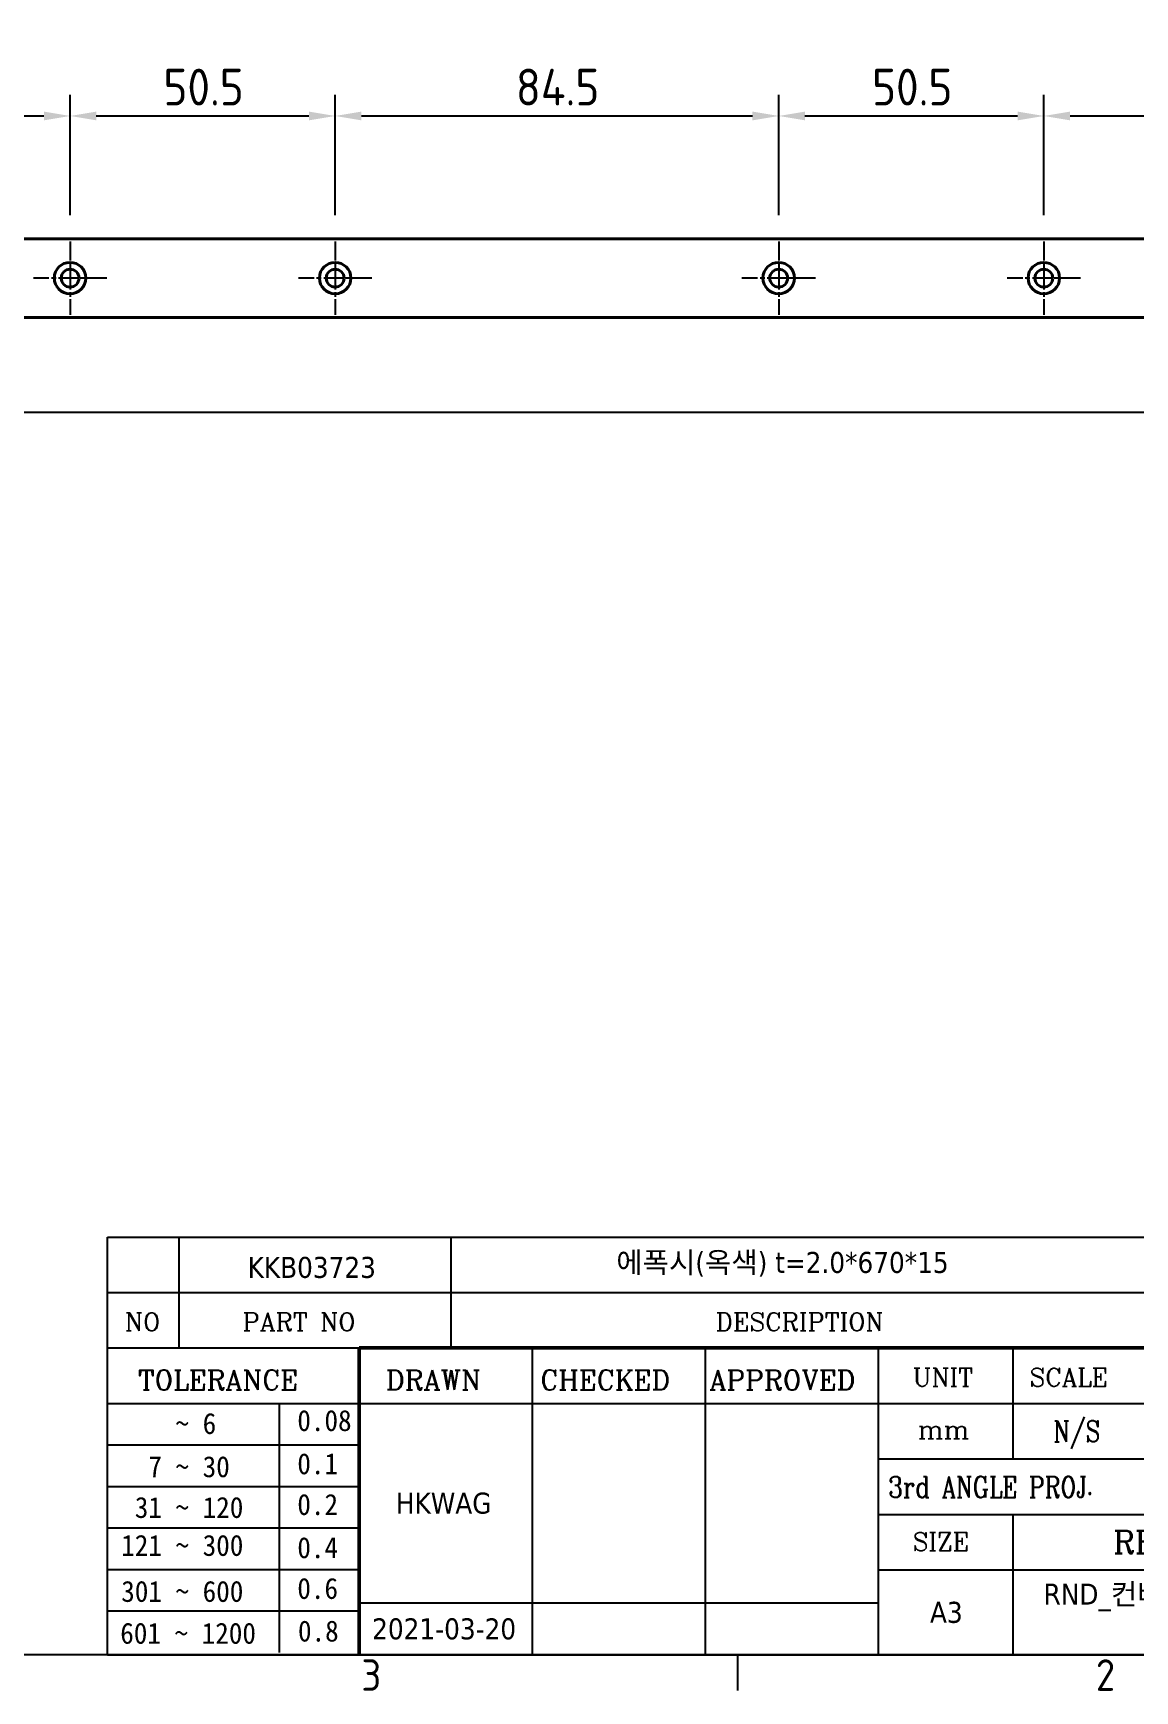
# Model space of a CAD drawing. Header units: millimetres. Extents: x 0 to 840, y 0 to 594.
# Drawn here: x 425.8 to 635.7, y 13.1 to 328.8 of the extents above; entities that cross this region are included whole.
import ezdxf
from ezdxf.enums import TextEntityAlignment as Align

# ---------------------------------------------------------------- set-up
doc = ezdxf.new("R2010")
doc.units = ezdxf.units.MM
doc.header["$LTSCALE"] = 2
doc.linetypes.add('CHAIN', pattern=[0.35429999999999995, 0.2362, -0.0295, 0.0591, -0.0295])
doc.layers.get('0').update_dxf_attribs({"color": 3, "lineweight": 25})
for name, color, linetype, lineweight in [('가시적인 것(ISO)', 3, 'Continuous', 40), ('경계(ISO)', 7, 'Continuous', 25), ('제목(ISO)', 5, 'Continuous', 50), ('중심 표식(ISO)', 1, 'Continuous', 25), ('치수(ISO)', 2, 'Continuous', 25)]:
    doc.layers.add(name, color=color, linetype=linetype, lineweight=lineweight)
doc.styles.add('HAN_291', font='')
doc.styles.add('RC_284', font='ROMANC.shx')
doc.styles.add('RC_287', font='ROMANC.shx')
doc.styles.add('RC_292', font='ROMANC.shx')
doc.styles.add('문자 텍스트_M2B', font='isocp.shx')
doc.styles.add('치수 텍스트_PSTEK_POSCO', font='isocp.shx')
doc.styles.add('텍스트 스타일198', font='tahoma.ttf')
doc.styles.add('텍스트 스타일333', font='ROMANC.shx', dxfattribs={"width": 0.800000011920929})
doc.styles.get('HAN_291').set_extended_font_data('GulimChe')
doc.dimstyles.new('치수_PSTEK_POSCO', dxfattribs={"dimscale": 2, "dimtxt": 3.5, "dimasz": 2.5, "dimexe": 2, "dimexo": 2.5, "dimgap": 1, "dimtad": 1, "dimrnd": 1e-08, "dimdsep": 46, "dimtxsty": '치수 텍스트_PSTEK_POSCO', "dimcen": 0.09, "dimdle": 10, "dimclrd": 7, "dimclre": 7, "dimclrt": 2, "dimadec": 1, "dimazin": 2, "dimtfac": 1, "dimtmove": 0, "dimatfit": 3, "dimfxl": 0, "dimtolj": 1, "dimlwd": -1, "dimlwe": -1, "dimarcsym": 0})

# ---------------------------------------------------------------- blocks, each defined once
blk = doc.blocks.new('경계 Default Border')
at = {"layer": '경계(ISO)'}
blk.add_line((280, 10), (280, 6.599999666213989), dxfattribs=at)
at = {"layer": '경계(ISO)', "flags": 128}
blk.add_lwpolyline([(10, 10), (10, 287.0000076293945), (410, 287.0000076293945), (410, 10), (10, 10)], dxfattribs=at)
at = {"layer": '경계(ISO)', "color": 2, "char_height": 3.00000011920929, "attachment_point": 7, "style": '문자 텍스트_M2B'}
for s, insert in [('3', (244.1685395229535, 6.57139439638704)), ('2', (314.127739416884, 6.57139439638704))]:
    blk.add_mtext(s, dxfattribs=dict(at, insert=insert))
blk = doc.blocks.new('제목 블록 PSTEK')
at = {"color": 180}
for p, q in [((182.475792979055, 11.79100474011392), (182.4757929790549, 51.56524660363496)), ((182.4757929790549, 51.56524660363496), (372.4757929537551, 51.56524660363496)), ((189.2651435055721, 51.56524660363496), (189.2651435055722, 41.00524660363494)), ((215.2152739891528, 41.00524660363494), (215.2152739891528, 51.56524660363496)), ((182.475792979055, 46.2852466036349), (372.4757929537551, 46.28524660363492)), ((182.475792979055, 41.00524660363493), (206.451475290024, 41.00524660363493)), ((222.9401812389276, 11.79100474011392), (222.9401812389276, 41.00524660363494)), ((239.4288871878316, 11.79100474011392), (239.4288871878316, 41.00524660363494)), ((255.9175931367356, 11.79100474011392), (255.9175931367356, 41.00524660363494)), ((268.6918866058747, 41.00524660363494), (268.6918866058747, 30.44524660363498)), ((182.475792979055, 35.72524660363497), (206.451475290024, 35.72524660363497)), ((198.8621818849491, 12.02524660363491), (198.8621818849491, 35.72524660363497)), ((206.451475290024, 35.72524660363497), (372.4757929537551, 35.72524660363497)), ((182.475792979055, 31.77524660363492), (206.451475290024, 31.77524660363492)), ((255.917593136736, 30.44524660363498), (372.4757929537552, 30.44524660363501)), ((182.475792979055, 27.82524660363487), (206.451475290024, 27.82524660363487)), ((182.475792979055, 23.87524660363505), (206.451475290024, 23.87524660363505)), ((255.9175931367359, 25.16524660363502), (372.4757929537552, 25.165246603635)), ((268.6918866058744, 25.16524660363502), (268.6918866058744, 11.79100474011392)), ((182.475792979055, 19.92524660363478), (206.451475290024, 19.92524660363478)), ((255.9175931367359, 19.88524660363481), (310.0881549537553, 19.88524660363481)), ((182.475792979055, 15.97524660363496), (206.451475290024, 15.97524660363496)), ((206.451475290024, 16.74100474011396), (255.9175931367359, 16.74100474011396)), ((182.475792979055, 11.79100474011392), (372.4757929537551, 11.79100474011389))]:
    blk.add_line(p, q, dxfattribs=at)
at = {"color": 7, "lineweight": 50}
for p, q in [((206.4514752900237, 11.79100474011392), (206.4514752900237, 41.00524660363494)), ((206.451475290024, 41.00524660363494), (372.4757929537551, 41.00524660363496))]:
    blk.add_line(p, q, dxfattribs=at)
at = {"layer": '제목(ISO)', "lineweight": 18}
blk.add_line((182.475792979055, 35.72500474011393), (182.475792979055, 11.79100474011392), dxfattribs=at)
at = {"color": 2}
for s, height, style, p in [('NO', 1.742399930953979, 'RC_284', (184.135398793432, 42.62317362549192)), ('PART NO', 1.742399930953979, 'RC_284', (195.3359407378685, 42.62317362549192)), ('DESCRIPTION', 1.742399930953979, 'RC_284', (240.4025565652523, 42.62317362549192)), (' TOLERANCE', 1.899999976158142, 'RC_287', (184.0872874387979, 37.00893196870329)), ('DRAWN', 1.899999976158142, 'RC_287', (208.9766620976279, 37.00893196870329)), ('CHECKED', 1.899999976158142, 'RC_287', (223.6856844514997, 37.00893196870329)), ('APPROVED', 1.899999976158142, 'RC_287', (239.7795453577791, 37.00893196870329)), ('UNIT', 1.742399930953979, 'RC_284', (259.1652673287452, 37.34317362549218)), ('SCALE', 1.742399930953979, 'RC_284', (270.2934779252897, 37.34317362549218)), ('    ~ 6', 2.000000029802322, 'HAN_291', (183.7721304966814, 32.8176515608431)), ('0.08', 2.000000029802322, 'HAN_291', (200.5467345600617, 33.09873600004101)), ('mm', 1.742399930953979, 'RC_284', (259.6505418159997, 32.3543089683787)), ('  7 ~ 30', 2.000000029802322, 'HAN_291', (183.7721304966814, 28.70538114822415)), ('0.1', 2.000000029802322, 'HAN_291', (200.5467345600617, 28.98646558742206)), ('0.2', 2.000000029802322, 'HAN_291', (200.5467345600617, 25.10736625836028)), (' 31 ~ 120', 2.000000029802322, 'HAN_291', (183.7721304966814, 24.82628181916237)), ('121 ~ 300', 2.000000029802322, 'HAN_291', (183.7721304966814, 21.21401206133254)), ('0.4', 2.000000029802322, 'HAN_291', (200.5467345600617, 20.99509650053045)), ('SIZE', 1.742399930953979, 'RC_284', (259.1652673287452, 21.69497768947366)), ('REFERENCE', 2.178000062704086, 'RC_292', (278.2741065029841, 21.43214925458022)), ('0.6', 2.000000029802322, 'HAN_291', (200.5467345600617, 17.11599717146868)), ('301 ~ 600', 2.000000029802322, 'HAN_291', (183.7721304966814, 16.83491273227077)), ('601 ~ 1200', 2.000000029802322, 'HAN_291', (183.6802025156883, 12.84759660881125)), ('0.8', 2.000000029802322, 'HAN_291', (200.6097246063884, 13.05732192299702))]:
    blk.add_text(s, height=height, dxfattribs=dict(at, style=style)).set_placement(p)
at = {"color": 7, "style": '텍스트 스타일333', "width": 0.7999999523162842}
blk.add_text('N/S', height=2.000000029802322, dxfattribs=at).set_placement((274.7838860285014, 33.08524660363496), align=Align.MIDDLE_CENTER)
at = {"color": 2, "style": '텍스트 스타일333', "width": 0.7999999523162842}
blk.add_text('3rd ANGLE PROJ.', height=2.000000029802322, dxfattribs=at).set_placement((256.8430306642954, 26.76148381654429))
at = {"layer": '제목(ISO)', "color": 7, "style": '텍스트 스타일198'}
for tag, p in [('부품_번호_001', (195.8125351691155, 47.68004260673702)), ('설명_001', (230.9267386249492, 48.15254984750509)), ('재질_001', (287.5148121100145, 48.155337874329)), ("3._Q'TY_001", (312.7528515031639, 47.92524658873381)), ('질량\\P3;_001', (350.3046145979153, 48.1643332325385)), ('1._MODEL_NAME_001', (328.0471947388506, 37.34308406982311)), ('제목_001', (337.2223155862142, 32.12933155161866)), ('부품_번호_001', (334.4717754223474, 26.8052465951949)), ('설계자_001', (209.9396160013646, 25.23446884679021)), ('프로젝트_001', (271.6304945365308, 16.57270180080504)), ('시트_크기_001', (260.807090429518, 14.83812566343425)), ('작성_날짜_001', (207.6723224966676, 13.26600473167383)), ('프로젝트_002', (286.6403537393983, 13.14882256215354))]:
    blk.add_attdef(tag, p, '', height=2.000000029802322, dxfattribs=at)
for tag, p in [('4._COLOR', (327.6805273250926, 48.92524660363493)), ('점검자', (231.1845342133799, 26.23312567187446)), ('엔지니어링_승인자', (247.673240162284, 26.23312567187446)), ('점검_날짜', (231.1845342133799, 14.26600474011394)), ('엔지니어링_승인_날짜', (247.6732401622839, 14.26600474011394))]:
    blk.add_attdef(tag, text='', height=2.000000029802322, dxfattribs=at).set_placement(p, align=Align.MIDDLE_CENTER)
blk = doc.blocks.new('*D26')
at = {"layer": 'Defpoints', "color": 0, "transparency": 16777216}
for p in [(677.8502508210202, 313.0272571147791), (618.35025082102, 289.1527019557218), (677.8502508210202, 289.1527019557218)]:
    blk.add_point(p, dxfattribs=at)
at = {"layer": '치수(ISO)', "color": 7, "transparency": 16777216}
for p, q in [((618.35025082102, 294.1527019557218), (618.35025082102, 317.0272571147791)), ((677.8502508210202, 294.1527019557218), (677.8502508210202, 317.0272571147791)), ((623.35025082102, 313.0272571147791), (672.8502508210202, 313.0272571147791))]:
    blk.add_line(p, q, dxfattribs=at)
for points in [[(623.35025082102, 313.8605904481124), (623.35025082102, 312.1939237814458), (618.35025082102, 313.0272571147791)], [(672.8502508210202, 313.8605904481124), (672.8502508210202, 312.1939237814458), (677.8502508210202, 313.0272571147791)]]:
    blk.add_solid(points, dxfattribs=at)
at = {"layer": '치수(ISO)', "color": 2, "transparency": 16777216, "insert": (640.6130459174597, 318.5272571147791), "char_height": 7, "attachment_point": 4, "style": '치수 텍스트_PSTEK_POSCO'}
blk.add_mtext('\\A1;59.5', dxfattribs=at)
blk = doc.blocks.new('*D27')
at = {"layer": 'Defpoints', "color": 0, "transparency": 16777216}
for p in [(618.35025082102, 313.0272571147791), (567.8502508210202, 289.1527019557218), (618.35025082102, 289.1527019557218)]:
    blk.add_point(p, dxfattribs=at)
at = {"layer": '치수(ISO)', "color": 7, "transparency": 16777216}
for p, q in [((567.8502508210202, 294.1527019557218), (567.8502508210202, 317.0272571147791)), ((618.35025082102, 294.1527019557218), (618.35025082102, 317.0272571147791)), ((572.8502508210202, 313.0272571147791), (613.35025082102, 313.0272571147791))]:
    blk.add_line(p, q, dxfattribs=at)
for points in [[(572.8502508210202, 313.8605904481124), (572.8502508210202, 312.1939237814458), (567.8502508210202, 313.0272571147791)], [(613.35025082102, 313.8605904481124), (613.35025082102, 312.1939237814458), (618.35025082102, 313.0272571147791)]]:
    blk.add_solid(points, dxfattribs=at)
at = {"layer": '치수(ISO)', "color": 2, "transparency": 16777216, "insert": (585.6252760741895, 318.5272571147791), "char_height": 7, "attachment_point": 4, "style": '치수 텍스트_PSTEK_POSCO'}
blk.add_mtext('\\A1;50.5', dxfattribs=at)
blk = doc.blocks.new('*D28')
at = {"layer": 'Defpoints', "color": 0, "transparency": 16777216}
for p in [(567.8502508210202, 313.0272571147791), (483.35025082102, 289.1527019557219), (567.8502508210202, 289.1527019557218)]:
    blk.add_point(p, dxfattribs=at)
at = {"layer": '치수(ISO)', "color": 7, "transparency": 16777216}
for p, q in [((483.35025082102, 294.1527019557219), (483.35025082102, 317.0272571147791)), ((567.8502508210202, 294.1527019557218), (567.8502508210202, 317.0272571147791)), ((488.35025082102, 313.0272571147791), (562.8502508210202, 313.0272571147791))]:
    blk.add_line(p, q, dxfattribs=at)
for points in [[(488.35025082102, 313.8605904481124), (488.35025082102, 312.1939237814458), (483.35025082102, 313.0272571147791)], [(562.8502508210202, 313.8605904481124), (562.8502508210202, 312.1939237814458), (567.8502508210202, 313.0272571147791)]]:
    blk.add_solid(points, dxfattribs=at)
at = {"layer": '치수(ISO)', "color": 2, "transparency": 16777216, "insert": (517.7752760741896, 318.5272571147791), "char_height": 7, "attachment_point": 4, "style": '치수 텍스트_PSTEK_POSCO'}
blk.add_mtext('\\A1;84.5', dxfattribs=at)
blk = doc.blocks.new('*D29')
at = {"layer": 'Defpoints', "color": 0, "transparency": 16777216}
for p in [(483.35025082102, 313.0272571147791), (432.8502508210201, 289.1527019557219), (483.35025082102, 289.1527019557219)]:
    blk.add_point(p, dxfattribs=at)
at = {"layer": '치수(ISO)', "color": 7, "transparency": 16777216}
for p, q in [((432.8502508210201, 294.1527019557219), (432.8502508210201, 317.0272571147791)), ((483.35025082102, 294.1527019557219), (483.35025082102, 317.0272571147791)), ((437.8502508210201, 313.0272571147791), (478.35025082102, 313.0272571147791))]:
    blk.add_line(p, q, dxfattribs=at)
for points in [[(437.8502508210201, 313.8605904481124), (437.8502508210201, 312.1939237814458), (432.8502508210201, 313.0272571147791)], [(478.35025082102, 313.8605904481124), (478.35025082102, 312.1939237814458), (483.35025082102, 313.0272571147791)]]:
    blk.add_solid(points, dxfattribs=at)
at = {"layer": '치수(ISO)', "color": 2, "transparency": 16777216, "insert": (450.6252760741896, 318.5272571147791), "char_height": 7, "attachment_point": 4, "style": '치수 텍스트_PSTEK_POSCO'}
blk.add_mtext('\\A1;50.5', dxfattribs=at)
blk = doc.blocks.new('*D30')
at = {"layer": 'Defpoints', "color": 0, "transparency": 16777216}
for p in [(432.8502508210201, 313.0272571147791), (373.35025082102, 289.1527019557219), (432.8502508210201, 289.1527019557219)]:
    blk.add_point(p, dxfattribs=at)
at = {"layer": '치수(ISO)', "color": 7, "transparency": 16777216}
for p, q in [((373.35025082102, 294.1527019557219), (373.35025082102, 317.0272571147791)), ((432.8502508210201, 294.1527019557219), (432.8502508210201, 317.0272571147791)), ((378.35025082102, 313.0272571147791), (427.8502508210201, 313.0272571147791))]:
    blk.add_line(p, q, dxfattribs=at)
for points in [[(378.35025082102, 313.8605904481124), (378.35025082102, 312.1939237814458), (373.35025082102, 313.0272571147791)], [(427.8502508210201, 313.8605904481124), (427.8502508210201, 312.1939237814458), (432.8502508210201, 313.0272571147791)]]:
    blk.add_solid(points, dxfattribs=at)
at = {"layer": '치수(ISO)', "color": 2, "transparency": 16777216, "insert": (395.6130459174597, 318.5272571147791), "char_height": 7, "attachment_point": 4, "style": '치수 텍스트_PSTEK_POSCO'}
blk.add_mtext('\\A1;59.5', dxfattribs=at)
blk = doc.blocks.new('*D39')
at = {"layer": 'Defpoints', "color": 0, "transparency": 16777216}
for p in [(68.10025082101923, 276.6527019557219), (738.1002508210192, 276.6527019557218), (738.1002508210192, 256.6527019557219)]:
    blk.add_point(p, dxfattribs=at)
at = {"layer": '치수(ISO)', "color": 7, "transparency": 16777216}
for p, q in [((68.10025082101923, 271.6527019557219), (68.10025082101923, 252.6527019557219)), ((738.1002508210192, 271.6527019557218), (738.1002508210192, 252.6527019557219)), ((73.10025082101923, 256.6527019557219), (733.1002508210192, 256.6527019557219))]:
    blk.add_line(p, q, dxfattribs=at)
for points in [[(73.10025082101923, 257.4860352890552), (73.10025082101923, 255.8193686223885), (68.10025082101923, 256.6527019557219)], [(733.1002508210192, 257.4860352890552), (733.1002508210192, 255.8193686223885), (738.1002508210192, 256.6527019557219)]]:
    blk.add_solid(points, dxfattribs=at)
at = {"layer": '치수(ISO)', "color": 2, "transparency": 16777216, "insert": (396.5880460966098, 262.1527019557219), "char_height": 7, "attachment_point": 4, "style": '치수 텍스트_PSTEK_POSCO'}
blk.add_mtext('\\A1;670', dxfattribs=at)

msp = doc.modelspace()

# ---------------------------------------------------------------- linework, layer by layer
at = {"layer": '가시적인 것(ISO)'}
for p, q in [((736.1002508210191, 289.6527019557218), (70.10025082101919, 289.652701955722)), ((70.10025082101926, 274.6527019557219), (736.1002508210191, 274.6527019557217))]:
    msp.add_line(p, q, dxfattribs=at)
for centre, radius in [((432.8502508210201, 282.1527019557219), 3), ((483.35025082102, 282.1527019557219), 3), ((567.8502508210202, 282.1527019557218), 3), ((618.35025082102, 282.1527019557218), 3), ((432.8502508210201, 282.1527019557219), 1.7), ((483.35025082102, 282.1527019557219), 1.7), ((567.8502508210202, 282.1527019557218), 1.7), ((618.35025082102, 282.1527019557218), 1.7)]:
    msp.add_circle(centre, radius, dxfattribs=at)
at = {"layer": '중심 표식(ISO)', "linetype": 'CHAIN', "ltscale": 7.778351783752441}
for p, q in [((432.8502508210201, 289.1527019557219), (432.8502508210201, 275.1527019557219)), ((483.35025082102, 289.1527019557219), (483.35025082102, 275.1527019557219)), ((567.8502508210202, 289.1527019557218), (567.8502508210202, 275.1527019557218)), ((618.35025082102, 289.1527019557218), (618.35025082102, 275.1527019557218)), ((439.8502508210202, 282.1527019557219), (425.85025082102, 282.1527019557219)), ((490.3502508210201, 282.1527019557219), (476.35025082102, 282.1527019557219)), ((574.8502508210202, 282.1527019557218), (560.85025082102, 282.1527019557218)), ((625.3502508210202, 282.1527019557218), (611.35025082102, 282.1527019557218))]:
    msp.add_line(p, q, dxfattribs=at)

# ---------------------------------------------------------------- block references
at = {"xscale": 2, "yscale": 2, "zscale": 2}
msp.add_blockref('경계 Default Border', (0, 0), dxfattribs=at)
ref = msp.add_blockref('제목 블록 PSTEK', (75.04841409248968, -3.58200948022779), dxfattribs=dict(xscale=2, yscale=2, zscale=2))
ref.add_attrib('설계자_001', 'HKWAG', (494.9276460952188, 46.88692821335263), dxfattribs={"layer": '제목(ISO)', "color": 7, "height": 4.000000059604645, "style": '텍스트 스타일198'})
ref.add_attrib('프로젝트_001', 'RND_컨버터_2021_DC집진기', (618.3094031655511, 29.5633941213823), dxfattribs={"layer": '제목(ISO)', "color": 7, "height": 4.000000059604645, "style": '텍스트 스타일198'})
ref.add_attrib('시트_크기_001', 'A3', (596.6625949515255, 26.09424184664072), dxfattribs={"layer": '제목(ISO)', "color": 7, "height": 4.000000059604645, "style": '텍스트 스타일198'})
ref.add_attrib('작성_날짜_001', '2021-03-20', (490.3930590858249, 22.94999998311987), dxfattribs={"layer": '제목(ISO)', "color": 7, "height": 4.000000059604645, "style": '텍스트 스타일198'})
ref.add_attrib('설명_001', '에폭시(옥색) t=2.0*670*15', (536.9018913423881, 92.72309021478239), dxfattribs={"layer": '제목(ISO)', "color": 7, "height": 4.000000059604645, "style": '텍스트 스타일198'})
ref.add_attrib('부품_번호_001', 'KKB03723', (466.6734844307206, 91.77807573324625), dxfattribs={"layer": '제목(ISO)', "color": 7, "height": 4.000000059604645, "style": '텍스트 스타일198'})

# ---------------------------------------------------------------- dimensions: what is measured, and where the dimension line sits
at = {"layer": '치수(ISO)', "color": 7}
for base, p1, p2, picture, middle in [((432.8502508210201, 313.0272571147791), (373.35025082102, 289.1527019557219), (432.8502508210201, 289.1527019557219), '*D30', (403.1202508210202, 313.0272571147791)), ((483.35025082102, 313.0272571147791), (432.8502508210201, 289.1527019557219), (483.35025082102, 289.1527019557219), '*D29', (458.1202508210202, 313.0272571147791)), ((567.8502508210202, 313.0272571147791), (483.35025082102, 289.1527019557219), (567.8502508210202, 289.1527019557218), '*D28', (525.6202508210201, 313.0272571147791)), ((618.35025082102, 313.0272571147791), (567.8502508210202, 289.1527019557218), (618.35025082102, 289.1527019557218), '*D27', (593.1202508210201, 313.0272571147791)), ((677.8502508210202, 313.0272571147791), (618.35025082102, 289.1527019557218), (677.8502508210202, 289.1527019557218), '*D26', (648.1202508210202, 313.0272571147791)), ((738.1002508210192, 256.6527019557219), (68.10025082101923, 276.6527019557219), (738.1002508210192, 276.6527019557218), '*D39', (403.1002508210192, 256.6527019557219))]:
    dim = msp.add_linear_dim(base=base, p1=p1, p2=p2, angle=180, dimstyle='치수_PSTEK_POSCO', override={"dimdec": 2, "dimtp": 0, "dimtm": -0, "dimtdec": 2, "dimtofl": 0, "dimatfit": 1}, dxfattribs=at)
    dim.commit()
    dim.dimension.update_dxf_attribs({"geometry": picture, "text_midpoint": middle, "dimtype": 160})

doc.saveas('drawing.dxf')
